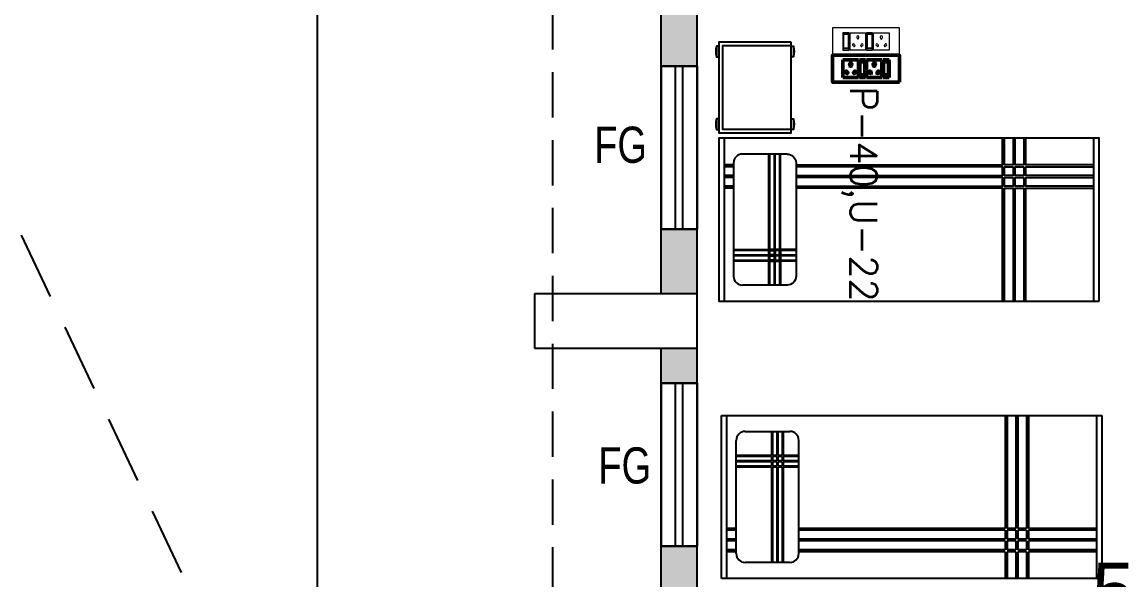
# Model space of a CAD drawing. Extents: x 11369658 to 11598203, y -3946797 to -3787209.
# Drawn here: x 11385052 to 11391134, y -3890287 to -3887204 of the extents above; entities that cross this region are included whole.
import ezdxf

# ---------------------------------------------------------------- set-up
doc = ezdxf.new("R2010")
doc.units = 0
doc.header["$MEASUREMENT"] = 0
for name, pattern in [('CENTER', [0]), ('DASHED', [0.75, 0.5, -0.25]), ('DASHED2', [0.375, 0.25, -0.125])]:
    doc.linetypes.add(name, pattern=pattern)
doc.layers.get('0').update_dxf_attribs({"linetype": 'CONTINUOUS'})
for name, color, linetype, lineweight in [('ELE-2NOS OF 6-16 RAW POWER SOCKET', 1, 'CONTINUOUS', 20), ('ELE-POWER SOCKET TEXT', 7, 'CONTINUOUS', 5), ('ELE. 2N0S OF 6-16 UPS SOCKETS', 191, 'CONTINUOUS', 15)]:
    doc.layers.add(name, color=color, linetype=linetype, lineweight=lineweight)
doc.layers.add('HS', color=251, linetype='CONTINUOUS')
doc.styles.add('ARIAL', font='arial.ttf', dxfattribs={"width": 0.75})
doc.styles.get("Standard").update_dxf_attribs({"font": 'arial.ttf'})

# ---------------------------------------------------------------- blocks, each defined once
blk = doc.blocks.new('6 MODULES RAW POWER')
at = {"layer": 'ELE-2NOS OF 6-16 RAW POWER SOCKET', "color": 1, "ltscale": 300}
for p, q in [((-6.1, 92), (-6.1, 19.7)), ((-6.1, 92), (-6.1, 19.7)), ((19.1, 92), (-6.1, 92)), ((-6.1, 92), (19.1, 92)), ((19.1, 19.7), (19.1, 92)), ((23.3, 92), (86.6, 92)), ((23.3, 19.7), (23.3, 92)), ((86.6, 92), (86.6, 19.7)), ((90.8, 92), (90.8, 19.7)), ((90.8, 92), (90.8, 19.7)), ((116, 92), (90.8, 92)), ((90.8, 92), (116, 92)), ((116, 19.7), (116, 92)), ((120.2, 19.7), (120.2, 92)), ((120.2, 92), (183.6, 92)), ((183.6, 92), (183.6, 19.7)), ((-4, 84.2), (-4, 27.6)), ((17, 84.2), (-4, 84.2)), ((17, 27.6), (17, 84.2)), ((92.9, 84.2), (92.9, 27.6)), ((113.9, 84.2), (92.9, 84.2)), ((113.9, 27.6), (113.9, 84.2)), ((-6.1, 19.7), (19.1, 19.7)), ((-4, 30.1), (17, 30.1)), ((-4, 27.6), (17, 27.6)), ((86.6, 19.7), (23.3, 19.7)), ((90.8, 19.7), (116, 19.7)), ((92.9, 30.1), (113.9, 30.1)), ((92.9, 27.6), (113.9, 27.6)), ((183.6, 19.7), (120.2, 19.7))]:
    blk.add_line(p, q, dxfattribs=at)
blk.add_lwpolyline([(-48.5, 0), (226, 0), (226, 111.7), (-48.5, 111.7)], close=True, dxfattribs=at)
for centre, radius, start, end in [((36.9, 41.8), 4.25, 5.2689, 272.51), ((55, 73.7), 4.93, 307.1584, 232.8416), ((55, 68.8), 3.14, 161.4031, 18.5969), ((73, 41.8), 4.25, 267.49, 174.7311), ((133.8, 41.8), 4.25, 5.2689, 272.51), ((151.9, 73.7), 4.93, 307.1584, 232.8416), ((151.9, 68.8), 3.14, 161.4031, 18.5969), ((169.9, 41.8), 4.25, 267.49, 174.7311), ((40.3, 38.8), 3.43, 202.6838, 75.0951), ((69.7, 38.8), 3.43, 104.9049, 337.3162), ((137.2, 38.8), 3.43, 202.6838, 75.0951), ((166.6, 38.8), 3.43, 104.9049, 337.3162)]:
    blk.add_arc(centre, radius, start, end, dxfattribs=at)
blk = doc.blocks.new('6MODULE-UPS')
at = {"layer": 'ELE. 2N0S OF 6-16 UPS SOCKETS', "color": 223, "lineweight": 50}
for p, q in [((-5.7, 91.9), (-5.7, 19.7)), ((-5.7, 91.9), (-5.7, 19.7)), ((19.4, 91.9), (-5.7, 91.9)), ((-5.7, 91.9), (19.4, 91.9)), ((19.4, 19.7), (19.4, 91.9)), ((23.6, 91.9), (86.9, 91.9)), ((23.6, 19.7), (23.6, 91.9)), ((86.9, 91.9), (86.9, 19.7)), ((91.1, 91.9), (91.1, 19.7)), ((91.1, 91.9), (91.1, 19.7)), ((116.2, 91.9), (91.1, 91.9)), ((91.1, 91.9), (116.2, 91.9)), ((116.2, 19.7), (116.2, 91.9)), ((120.4, 19.7), (120.4, 91.9)), ((120.4, 91.9), (183.6, 91.9)), ((183.6, 91.9), (183.6, 19.7)), ((-3.6, 84), (-3.6, 27.6)), ((17.3, 84), (-3.6, 84)), ((17.3, 27.6), (17.3, 84)), ((93.2, 84), (93.2, 27.6)), ((114.1, 84), (93.2, 84)), ((114.1, 27.6), (114.1, 84)), ((-5.7, 19.7), (19.4, 19.7)), ((-3.6, 30.1), (17.3, 30.1)), ((-3.6, 27.6), (17.3, 27.6)), ((86.9, 19.7), (23.6, 19.7)), ((91.1, 19.7), (116.2, 19.7)), ((93.2, 30.1), (114.1, 30.1)), ((93.2, 27.6), (114.1, 27.6)), ((183.6, 19.7), (120.4, 19.7))]:
    blk.add_line(p, q, dxfattribs=at)
blk.add_lwpolyline([(-48.1, 0), (226, 0), (226, 111.6), (-48.1, 111.6)], close=True, dxfattribs=at)
for centre, radius, start, end in [((37.2, 41.7), 4.24, 5.2689, 272.51), ((55.3, 73.6), 4.92, 307.1584, 232.8416), ((55.3, 68.7), 3.14, 161.4031, 18.5969), ((73.3, 41.7), 4.24, 267.49, 174.7311), ((134, 41.7), 4.24, 5.2689, 272.51), ((152, 73.6), 4.92, 307.1584, 232.8416), ((152, 68.7), 3.14, 161.4031, 18.5969), ((170, 41.7), 4.24, 267.49, 174.7311), ((40.6, 38.8), 3.42, 202.6838, 75.0951), ((69.9, 38.8), 3.42, 104.9049, 337.3162), ((137.3, 38.8), 3.42, 202.6838, 75.0951), ((166.7, 38.8), 3.42, 104.9049, 337.3162)]:
    blk.add_arc(centre, radius, start, end, dxfattribs=at)

msp = doc.modelspace()

# ---------------------------------------------------------------- hatches: boundary and pattern name
at = {"layer": 'HS', "lineweight": -3, "ltscale": 500}
h = msp.add_hatch(color=8, dxfattribs=at)
h.dxf.hatch_style = 1
h.paths.add_polyline_path([(11388782.5, -3887448.4), (11388782.5, -3886651.4), (11388582.5, -3886651.4), (11388582.5, -3887448.4), (11388782.5, -3887448.4)])
h.paths.add_polyline_path([(11388782.5, -3888706.4), (11388782.5, -3888348.4), (11388582.5, -3888348.4), (11388582.5, -3888706.4)])
h.paths.add_polyline_path([(11388782.5, -3885751.4), (11388782.5, -3885406.4), (11388582.5, -3885406.4), (11388582.5, -3885751.4)])
h = msp.add_hatch(color=8, dxfattribs=at)
h.dxf.hatch_style = 1
h.paths.add_polyline_path([(11388782.5, -3891063.4), (11388782.5, -3890099.4), (11388582.5, -3890099.4), (11388582.5, -3891063.4)])
h.paths.add_polyline_path([(11388782.5, -3894589.9), (11388782.5, -3893736.9), (11388582.5, -3893736.9), (11388582.5, -3894589.9)])
h.paths.add_polyline_path([(11388582.5, -3895836.4), (11388582.5, -3895489.9), (11388782.5, -3895489.9), (11388782.5, -3895836.4)])
h.paths.add_polyline_path([(11388582.5, -3892306.4), (11388582.5, -3891963.4), (11388782.5, -3891963.4), (11388782.5, -3892306.4)])
h.paths.add_polyline_path([(11388582.5, -3892836.9), (11388782.5, -3892836.9), (11388782.5, -3892606.4), (11388582.5, -3892606.4), (11388582.5, -3892836.9)])
h.paths.add_polyline_path([(11388782.5, -3889199.4), (11388782.5, -3889006.4), (11388582.5, -3889006.4), (11388582.5, -3889199.4), (11388782.5, -3889199.4)])

# ---------------------------------------------------------------- linework, layer by layer
at = {"color": 8, "linetype": 'DASHED2', "lineweight": 25, "ltscale": 1500}
msp.add_line((11388582.5, -3895836.4), (11378522.5, -3874606.4), dxfattribs=at)
at = {"color": 8, "linetype": 'DASHED', "lineweight": 25, "ltscale": 500}
msp.add_line((11387982.5, -3875106.4), (11387982.5, -3895336.4), dxfattribs=at)
at = {"color": 8, "lineweight": 25}
for p, q in [((11386683.9, -3896196.4), (11386683.9, -3885406.4)), ((11388582.5, -3888706.4), (11388582.5, -3885406.4)), ((11388782.5, -3888706.4), (11388782.5, -3885406.4)), ((11388582.5, -3887448.4), (11388582.5, -3888348.4)), ((11388582.5, -3887448.4), (11388782.5, -3887448.4)), ((11388662.5, -3888348.4), (11388662.5, -3887448.4)), ((11388702.5, -3888348.4), (11388702.5, -3887448.4)), ((11388782.5, -3887448.4), (11388782.5, -3888348.4)), ((11388782.5, -3888706.4), (11388782.5, -3887506.4)), ((11388930.8, -3887845.9), (11388930.8, -3888745.9)), ((11390971.8, -3888745.9), (11390971.8, -3887845.9)), ((11389279, -3887934), (11389031.5, -3887934)), ((11388582.5, -3888348.4), (11388782.5, -3888348.4)), ((11388782.5, -3888706.4), (11387882.5, -3888706.4)), ((11387882.5, -3888706.4), (11387882.5, -3889006.4)), ((11388782.5, -3889006.4), (11388782.5, -3888706.4)), ((11387882.5, -3889006.4), (11388782.5, -3889006.4)), ((11388582.5, -3889006.4), (11388782.5, -3889006.4)), ((11388582.5, -3892306.4), (11388582.5, -3889006.4)), ((11388582.5, -3889199.4), (11388582.5, -3890099.4)), ((11388582.5, -3889199.4), (11388782.5, -3889199.4)), ((11388662.5, -3890099.4), (11388662.5, -3889199.4)), ((11388702.5, -3890099.4), (11388702.5, -3889199.4)), ((11388782.5, -3889199.4), (11388782.5, -3890099.4)), ((11388916.1, -3889378.1), (11391016.1, -3889378.1)), ((11388916.1, -3890278.1), (11388916.1, -3889378.1)), ((11388945.7, -3890278.1), (11388945.7, -3889378.1)), ((11390986.6, -3889378.1), (11390986.6, -3890278.1)), ((11391016.1, -3889378.1), (11391016.1, -3890278.1)), ((11389046.4, -3889466.2), (11389293.8, -3889466.2)), ((11388997.2, -3890140.8), (11388997.2, -3889515.4)), ((11389343, -3890140.8), (11389343, -3889515.4)), ((11388582.5, -3890099.4), (11388782.5, -3890099.4)), ((11389293.8, -3890190), (11389046.4, -3890190)), ((11391016.1, -3890278.1), (11388916.1, -3890278.1))]:
    msp.add_line(p, q, dxfattribs=at)
at = {"color": 8, "lineweight": 25, "ltscale": 500}
for p, q in [((11388782.5, -3887448.4), (11388582.5, -3887448.4)), ((11388782.5, -3888348.4), (11388582.5, -3888348.4)), ((11388782.5, -3892306.4), (11388782.5, -3889006.4)), ((11388782.5, -3889199.4), (11388582.5, -3889199.4)), ((11388782.5, -3890099.4), (11388582.5, -3890099.4))]:
    msp.add_line(p, q, dxfattribs=at)
at = {"color": 8, "lineweight": 25, "ltscale": 0.75}
for p, q in [((11388982.3, -3887993.5), (11388930.8, -3887993.5)), ((11388982.3, -3888003.4), (11388930.8, -3888003.4)), ((11388982.3, -3888052.6), (11388930.8, -3888052.6)), ((11388982.3, -3888062.4), (11388930.8, -3888062.4)), ((11388982.3, -3888111.6), (11388930.8, -3888111.6)), ((11388982.3, -3888121.5), (11388930.8, -3888121.5)), ((11390483.3, -3889378.1), (11390483.3, -3890002.5)), ((11390493.1, -3889378.1), (11390493.1, -3890002.5)), ((11390542.3, -3889378.1), (11390542.3, -3890002.5)), ((11390552.2, -3889378.1), (11390552.2, -3890002.5)), ((11390601.4, -3889378.1), (11390601.4, -3890002.5)), ((11390611.2, -3889378.1), (11390611.2, -3890002.5)), ((11389192.2, -3889466.2), (11389192.2, -3889599)), ((11389197.1, -3889466.2), (11389197.1, -3889599)), ((11389221.7, -3889466.2), (11389221.7, -3889599)), ((11389226.6, -3889466.2), (11389226.6, -3889599)), ((11389251.2, -3889466.2), (11389251.2, -3889599)), ((11389256.1, -3889466.2), (11389256.1, -3889599)), ((11389192.2, -3889599), (11388997.2, -3889599)), ((11389192.2, -3889603.9), (11388997.2, -3889603.9)), ((11389192.2, -3889628.5), (11388997.2, -3889628.5)), ((11389192.2, -3889633.5), (11388997.2, -3889633.5)), ((11389192.2, -3889603.9), (11389192.2, -3889628.5)), ((11389192.2, -3889633.5), (11389192.2, -3889658.1)), ((11389221.7, -3889599), (11389197.1, -3889599)), ((11389221.7, -3889603.9), (11389197.1, -3889603.9)), ((11389197.1, -3889603.9), (11389197.1, -3889628.5)), ((11389221.7, -3889628.5), (11389197.1, -3889628.5)), ((11389221.7, -3889633.5), (11389197.1, -3889633.5)), ((11389197.1, -3889633.5), (11389197.1, -3889658.1)), ((11389221.7, -3889603.9), (11389221.7, -3889628.5)), ((11389221.7, -3889633.5), (11389221.7, -3889658.1)), ((11389251.2, -3889599), (11389226.6, -3889599)), ((11389251.2, -3889603.9), (11389226.6, -3889603.9)), ((11389226.6, -3889603.9), (11389226.6, -3889628.5)), ((11389251.2, -3889628.5), (11389226.6, -3889628.5)), ((11389226.6, -3889633.5), (11389226.6, -3889658.1)), ((11389251.2, -3889633.5), (11389226.6, -3889633.5)), ((11389251.2, -3889603.9), (11389251.2, -3889628.5)), ((11389251.2, -3889633.5), (11389251.2, -3889658.1)), ((11389343, -3889599), (11389256.1, -3889599)), ((11389256.1, -3889603.9), (11389256.1, -3889628.5)), ((11389343, -3889603.9), (11389256.1, -3889603.9)), ((11389343, -3889628.5), (11389256.1, -3889628.5)), ((11389256.1, -3889633.5), (11389256.1, -3889658.1)), ((11389343, -3889633.5), (11389256.1, -3889633.5)), ((11389192.2, -3889658.1), (11388997.2, -3889658.1)), ((11389192.2, -3889663), (11388997.2, -3889663)), ((11389192.2, -3889663), (11389192.2, -3890190)), ((11389221.7, -3889658.1), (11389197.1, -3889658.1)), ((11389221.7, -3889663), (11389197.1, -3889663)), ((11389197.1, -3889663), (11389197.1, -3890190)), ((11389221.7, -3889663), (11389221.7, -3890190)), ((11389251.2, -3889658.1), (11389226.6, -3889658.1)), ((11389226.6, -3889663), (11389226.6, -3890190)), ((11389251.2, -3889663), (11389226.6, -3889663)), ((11389251.2, -3889663), (11389251.2, -3890190)), ((11389343, -3889658.1), (11389256.1, -3889658.1)), ((11389343, -3889663), (11389256.1, -3889663)), ((11389256.1, -3889663), (11389256.1, -3890190)), ((11388997.2, -3890002.5), (11388945.7, -3890002.5)), ((11388997.2, -3890012.4), (11388945.7, -3890012.4)), ((11390483.3, -3890002.5), (11389343, -3890002.5)), ((11390483.3, -3890012.4), (11389343, -3890012.4)), ((11390483.3, -3890012.4), (11390483.3, -3890061.6)), ((11390542.3, -3890002.5), (11390493.1, -3890002.5)), ((11390542.3, -3890012.4), (11390493.1, -3890012.4)), ((11390493.1, -3890012.4), (11390493.1, -3890061.6)), ((11390542.3, -3890012.4), (11390542.3, -3890061.6)), ((11390601.4, -3890002.5), (11390552.2, -3890002.5)), ((11390601.4, -3890012.4), (11390552.2, -3890012.4)), ((11390552.2, -3890012.4), (11390552.2, -3890061.6)), ((11390601.4, -3890012.4), (11390601.4, -3890061.6)), ((11390986.6, -3890002.5), (11390611.2, -3890002.5)), ((11390986.6, -3890012.4), (11390611.2, -3890012.4)), ((11390611.2, -3890012.4), (11390611.2, -3890061.6)), ((11388997.2, -3890061.6), (11388945.7, -3890061.6)), ((11388997.2, -3890071.4), (11388945.7, -3890071.4)), ((11390483.3, -3890061.6), (11389343, -3890061.6)), ((11390483.3, -3890071.4), (11389343, -3890071.4)), ((11390483.3, -3890071.4), (11390483.3, -3890120.6)), ((11390542.3, -3890061.6), (11390493.1, -3890061.6)), ((11390542.3, -3890071.4), (11390493.1, -3890071.4)), ((11390493.1, -3890071.4), (11390493.1, -3890120.6)), ((11390542.3, -3890071.4), (11390542.3, -3890120.6)), ((11390601.4, -3890061.6), (11390552.2, -3890061.6)), ((11390601.4, -3890071.4), (11390552.2, -3890071.4)), ((11390552.2, -3890071.4), (11390552.2, -3890120.6)), ((11390601.4, -3890071.4), (11390601.4, -3890120.6)), ((11390986.6, -3890061.6), (11390611.2, -3890061.6)), ((11390986.6, -3890071.4), (11390611.2, -3890071.4)), ((11390611.2, -3890071.4), (11390611.2, -3890120.6)), ((11388997.2, -3890120.6), (11388945.7, -3890120.6)), ((11388997.2, -3890130.5), (11388945.7, -3890130.5)), ((11390483.3, -3890120.6), (11389343, -3890120.6)), ((11390483.3, -3890130.5), (11389343, -3890130.5)), ((11390483.3, -3890130.5), (11390483.3, -3890278.1)), ((11390542.3, -3890120.6), (11390493.1, -3890120.6)), ((11390542.3, -3890130.5), (11390493.1, -3890130.5)), ((11390493.1, -3890130.5), (11390493.1, -3890278.1)), ((11390542.3, -3890130.5), (11390542.3, -3890278.1)), ((11390601.4, -3890120.6), (11390552.2, -3890120.6)), ((11390601.4, -3890130.5), (11390552.2, -3890130.5)), ((11390552.2, -3890130.5), (11390552.2, -3890278.1)), ((11390601.4, -3890130.5), (11390601.4, -3890278.1)), ((11390986.6, -3890120.6), (11390611.2, -3890120.6)), ((11390986.6, -3890130.5), (11390611.2, -3890130.5)), ((11390611.2, -3890130.5), (11390611.2, -3890278.1))]:
    msp.add_line(p, q, dxfattribs=at)
at = {"color": 8, "lineweight": 25}
for points in [[(11388901.3, -3887337.2), (11388889.1, -3887337.2), (11388889.1, -3887396.3), (11388901.3, -3887396.3)], [(11389301.3, -3887335.8), (11388921, -3887335.8), (11388921, -3887796.4), (11389301.3, -3887796.4)], [(11389301.3, -3887337.2), (11389313.5, -3887337.2), (11389313.5, -3887396.3), (11389301.3, -3887396.3)], [(11388901.3, -3887738.2), (11388889.1, -3887738.2), (11388889.1, -3887797.3), (11388901.3, -3887797.3)], [(11389301.3, -3887738.2), (11389313.5, -3887738.2), (11389313.5, -3887797.3), (11389301.3, -3887797.3)]]:
    msp.add_lwpolyline(points, dxfattribs=at)
for points in [[(11389301.3, -3887316.1), (11388901.3, -3887316.1), (11388901.3, -3887816.1), (11389301.3, -3887816.1)], [(11391001.3, -3888745.9), (11391001.3, -3887845.9), (11388901.3, -3887845.9), (11388901.3, -3888745.9)]]:
    msp.add_lwpolyline(points, close=True, dxfattribs=at)
at = {"color": 8, "lineweight": 25, "ltscale": 0.75}
for points in [[(11389328.2, -3887993.5), (11390468.4, -3887993.5), (11390468.4, -3887845.9)], [(11390527.5, -3887845.9), (11390527.5, -3887993.5), (11390478.3, -3887993.5), (11390478.3, -3887845.9)], [(11390586.6, -3887845.9), (11390586.6, -3887993.5), (11390537.3, -3887993.5), (11390537.3, -3887845.9)], [(11390971.8, -3887993.5), (11390596.4, -3887993.5), (11390596.4, -3887845.9)], [(11388982.3, -3888461), (11389177.3, -3888461), (11389177.3, -3887934)], [(11389206.8, -3887934), (11389206.8, -3888461), (11389182.2, -3888461), (11389182.2, -3887934)], [(11389236.4, -3887934), (11389236.4, -3888461), (11389211.8, -3888461), (11389211.8, -3887934)], [(11389328.2, -3888461), (11389241.3, -3888461), (11389241.3, -3887934)], [(11389328.2, -3888052.6), (11390468.4, -3888052.6), (11390468.4, -3888003.4), (11389328.2, -3888003.4)], [(11390971.8, -3888052.6), (11390596.4, -3888052.6), (11390596.4, -3888003.4), (11390971.8, -3888003.4)], [(11389328.2, -3888111.6), (11390468.4, -3888111.6), (11390468.4, -3888062.4), (11389328.2, -3888062.4)], [(11390971.8, -3888111.6), (11390596.4, -3888111.6), (11390596.4, -3888062.4), (11390971.8, -3888062.4)], [(11390468.4, -3888745.9), (11390468.4, -3888121.5), (11389328.2, -3888121.5)], [(11390478.3, -3888745.9), (11390478.3, -3888121.5), (11390527.5, -3888121.5), (11390527.5, -3888745.9)], [(11390537.3, -3888745.9), (11390537.3, -3888121.5), (11390586.6, -3888121.5), (11390586.6, -3888745.9)], [(11390596.4, -3888745.9), (11390596.4, -3888121.5), (11390971.8, -3888121.5)], [(11388982.3, -3888490.5), (11389177.3, -3888490.5), (11389177.3, -3888465.9), (11388982.3, -3888465.9)], [(11388982.3, -3888520.1), (11389177.3, -3888520.1), (11389177.3, -3888495.5), (11388982.3, -3888495.5)], [(11389328.2, -3888465.9), (11389241.3, -3888465.9), (11389241.3, -3888490.5), (11389328.2, -3888490.5)], [(11389328.2, -3888495.5), (11389241.3, -3888495.5), (11389241.3, -3888520.1), (11389328.2, -3888520.1)], [(11389177.3, -3888657.8), (11389177.3, -3888525), (11388982.3, -3888525)], [(11389182.2, -3888657.8), (11389182.2, -3888525), (11389206.8, -3888525), (11389206.8, -3888657.8)], [(11389211.8, -3888657.8), (11389211.8, -3888525), (11389236.4, -3888525), (11389236.4, -3888657.8)], [(11389328.2, -3888525), (11389241.3, -3888525), (11389241.3, -3888657.8)]]:
    msp.add_lwpolyline(points, dxfattribs=at)
at = {"color": 8, "lineweight": 25}
for points in [[(11389031.5, -3887934, 0.414214), (11388982.3, -3887983.2), (11388982.3, -3888608.5, 0.414214), (11389031.5, -3888657.8)], [(11389279, -3887934, -0.414214), (11389328.2, -3887983.2), (11389328.2, -3888608.5, -0.414214), (11389279, -3888657.8), (11389031.5, -3888657.8)]]:
    msp.add_lwpolyline(points, format="xyb", dxfattribs=at)
at = {"color": 8, "lineweight": 25, "ltscale": 0.75}
for points in [[(11390527.5, -3888003.4), (11390527.5, -3888052.6), (11390478.3, -3888052.6), (11390478.3, -3888003.4)], [(11390586.6, -3888003.4), (11390586.6, -3888052.6), (11390537.3, -3888052.6), (11390537.3, -3888003.4)], [(11390527.5, -3888062.4), (11390527.5, -3888111.6), (11390478.3, -3888111.6), (11390478.3, -3888062.4)], [(11390586.6, -3888062.4), (11390586.6, -3888111.6), (11390537.3, -3888111.6), (11390537.3, -3888062.4)], [(11389206.8, -3888490.5), (11389182.2, -3888490.5), (11389182.2, -3888465.9), (11389206.8, -3888465.9)], [(11389182.2, -3888520.1), (11389182.2, -3888495.5), (11389206.8, -3888495.5), (11389206.8, -3888520.1)], [(11389236.4, -3888465.9), (11389211.8, -3888465.9), (11389211.8, -3888490.5), (11389236.4, -3888490.5)], [(11389236.4, -3888520.1), (11389236.4, -3888495.5), (11389211.8, -3888495.5), (11389211.8, -3888520.1)]]:
    msp.add_lwpolyline(points, close=True, dxfattribs=at)
at = {"color": 8}
for centre, radius, start, end in [((11388975.3, -3887366.7), 91.1, 161.07534, 198.92463), ((11389227.3, -3887366.7), 91.1, 341.07534, 18.92463), ((11388975.3, -3887767.8), 91.1, 161.07534, 198.92463), ((11389227.3, -3887767.8), 91.1, 341.07534, 18.92463), ((11389046.4, -3889515.4), 49.2, 89.99999, 179.99999), ((11389293.8, -3889515.4), 49.2, 359.99999, 89.99999), ((11389046.4, -3890140.8), 49.2, 179.99999, 269.99999), ((11389293.8, -3890140.8), 49.2, 269.99999, 359.99999)]:
    msp.add_arc(centre, radius, start, end, dxfattribs=at)

# ---------------------------------------------------------------- block references
at = {"layer": 'ELE-2NOS OF 6-16 RAW POWER SOCKET', "xscale": 1.34228755900615, "yscale": 1.34228755900615, "zscale": 1.34228755900615}
msp.add_blockref('6 MODULES RAW POWER', (11389595.1, -3887386.4), dxfattribs=at)
at = {"layer": 'ELE. 2N0S OF 6-16 UPS SOCKETS', "xscale": -1.344445831101533, "yscale": 1.344445831101533, "zscale": 1.344445831101533, "rotation": 359.9999999999993}
msp.add_blockref('6MODULE-UPS', (11389833.8, -3887536.4), dxfattribs=at)

# ---------------------------------------------------------------- texts
at = {"color": 8, "lineweight": 20, "style": 'ARIAL', "width": 0.75}
for p in [(11388213.2, -3887982), (11388236, -3889754)]:
    msp.add_text('FG', height=200, dxfattribs=at).set_placement(p)
at = {"color": 8, "lineweight": 0, "ltscale": 500, "insert": (11391977.3, -3890093.4), "char_height": 300, "width": 3021.376, "attachment_point": 5}
msp.add_mtext('ICU 2\\P 5740X8850 ', dxfattribs=at)
at = {"layer": 'ELE-POWER SOCKET TEXT', "color": 0, "linetype": 'CENTER', "ltscale": 500, "insert": (11389776.4, -3887560.3), "char_height": 150, "width": 3324.973, "attachment_point": 1, "rotation": 270}
msp.add_mtext('{\\Fromans|c0;P-40,U-22}', dxfattribs=at)

doc.saveas('drawing.dxf')
